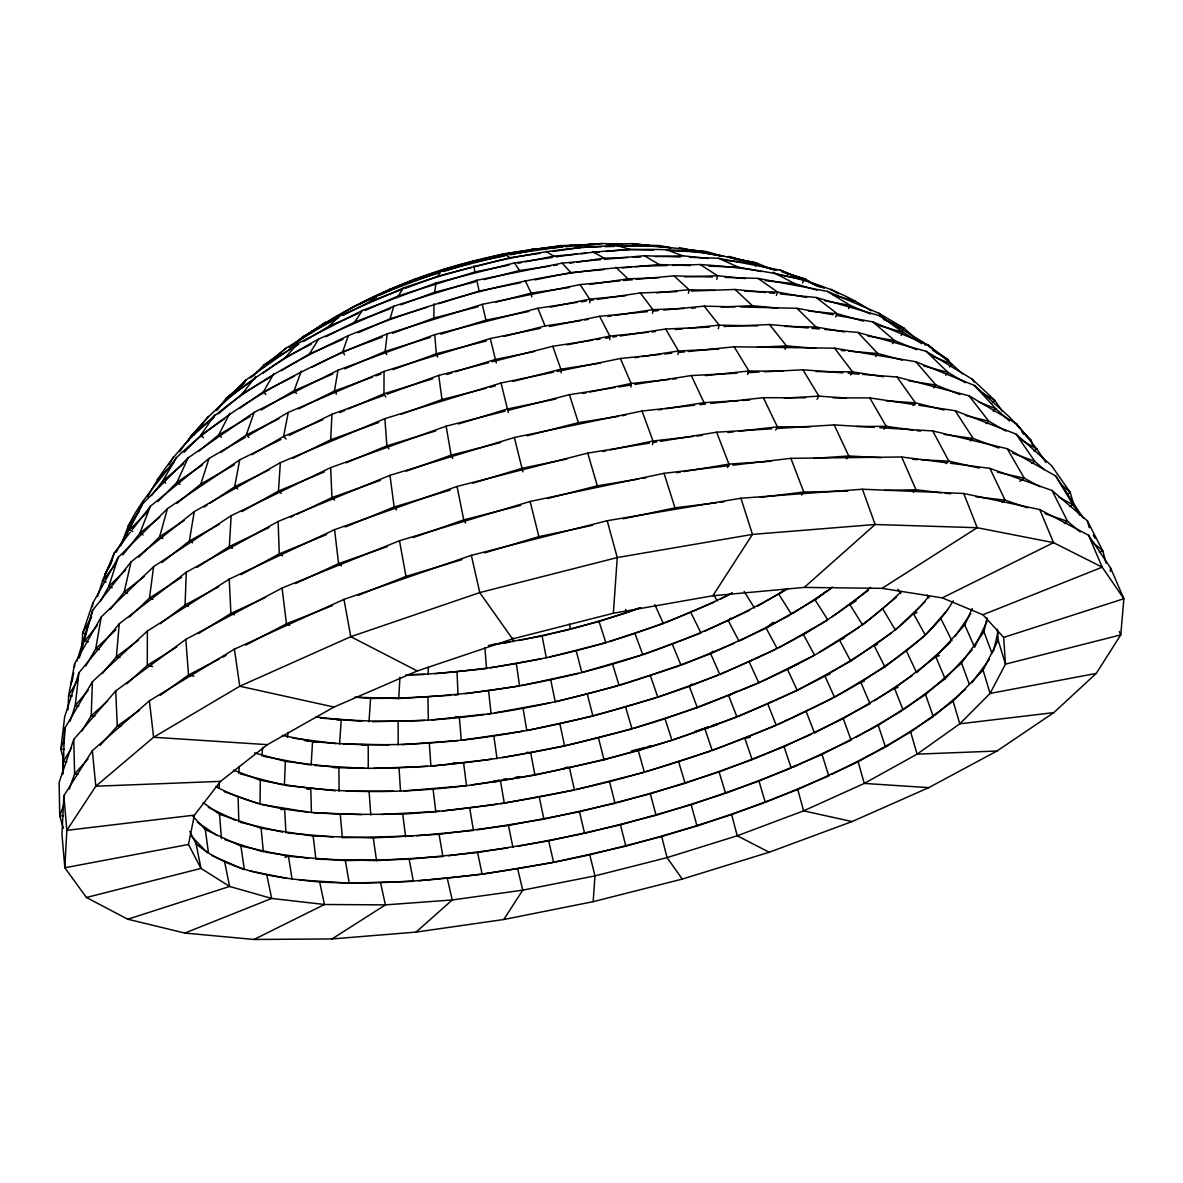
<?xml version="1.0" encoding="UTF-8"?>
<svg xmlns="http://www.w3.org/2000/svg" width="1183" height="1183" viewBox="0 0 1183 1183"><rect width="100%" height="100%" fill="white"/><g stroke="black" fill="none" stroke-linecap="round" stroke-linejoin="round"><path stroke-width="1.5" d="M649.452 443.107L587.714 453.104L457.022 486.45L334.567 529.644L229.221 579.152L147.372 631.057L147.298 665.349L126.788 683.789M540.483 328.327L490.309 338.515L384.046 371.388L383.943 393.791L385.791 396.956M260.053 804.248L260.29 780.159L233.48 770.192M609.792 339.728L609.851 336.09L599.604 316.305L549.43 326.493M147.372 631.057L92.378 681.748L91.224 715.759L81.878 731.079M428.142 674.384L428.379 667.36M694.539 405.251L642.029 411.019L514.354 437.503L389.961 475.329L278.109 521.481L186.293 572.217L185.08 605.045L160.237 623.752M284.408 785.335L285.34 761.379L254.449 752.876M219.151 788.011L219.358 782.747M62.581 774.318L64.784 728.27L92.378 681.748M63.616 753.896L62.669 774.007M64.119 742.909L64.784 728.27M67.949 709.741L68.644 695.56L74.647 663.722L101.22 616.979L153.598 566.657L231.158 515.684L330.663 467.61L446.139 426.176L505.097 411.122M63.838 795.819L61.96 834.399L64.828 867.775L86.448 897.498L127.764 919.221L184.844 933.062L253.99 939.465L331.979 938.947L416.032 932.1L503.795 919.502L593.171 901.668L682.251 879.087L769.187 852.233L852.071 821.564L928.788 787.627L996.958 751.028L1053.816 712.61L1096.242 673.423L1120.774 634.872L1123.85 598.731L1110.556 567.884L1088.537 535.219L1039.768 509.562L963.746 493.488L862.437 489.23L740.928 498.235L607.204 520.712L471.352 555.33L343.972 599.367L234.411 649.171L149.369 700.809L92.348 750.628L63.838 795.819L66.84 830.348L64.828 867.775L188.467 844.47L194.411 815.131L220.556 781.357L267.417 744.654L333.976 707.05L417.288 670.953L512.505 638.909L613.356 613.252L712.846 595.759L804.277 587.419L882.045 588.35L942.26 597.888L982.925 614.761L1003.672 637.4L1005.461 664.151L990.082 693.43L959.812 723.819L917.076 754.148L864.27 783.427L803.627 810.858L737.246 835.775L667.079 857.616L594.975 875.893L522.738 890.163L452.231 899.967L385.421 904.877L324.453 904.492L271.661 898.444L229.606 886.451L200.992 868.411L188.467 844.47M292.6 458.427L330.678 439.81L331.95 414.272L383.617 395.462M74.455 667.301L74.647 663.722M354.723 697.201L398.73 698.532L399.943 677.179M81.893 647.175L82.736 632.92L92.792 603.226L118.211 557.415L167.439 508.675L239.705 459.847L280.889 439.499M231.158 515.684L229.325 546.516L197.088 567.352M311.144 765.253L312.549 741.46L282.279 735.397M553.467 372.216L501.03 382.981L384.874 418.634L280.341 462.671L278.478 491.049L281.243 493.4M1110.319 571.419L1110.556 567.884M92.555 606.761L92.792 603.226M368.992 721.793L370.575 698.399C515.714 698.695 662.569 662.436 787.878 588.572M339.58 744.063L341.192 720.447L335.78 719.501M593.171 901.668L594.975 875.893L589.77 854.806C501.134 873.882 410.501 886.451 319.661 882.03C276.659 877.549 230.567 872.67 196.097 843.878L189.768 831.501M613.356 613.252L617.26 557.563L607.204 520.712M630.85 387.137L631.13 383.484L620.38 358.493L557.089 371.477M104.459 578.413L104.74 574.761L112.015 560.387M238.729 773.445L239.306 766.495M186.293 572.217L119.261 623.766L116.422 656.757L102.285 673.541M652.528 313.332L652.927 309.665L640.328 292.94L597.208 299.388M119.261 623.766L78.906 672.802L75.224 705.674L70.034 721.379M261.768 755.996L262.73 747.36M619.833 280.889L580.084 284.585L482.235 304.342L387.152 333.917L385.126 351.425L386.826 354.649M153.598 566.657L149.487 598.11L129.331 617.112M287.425 737.393L288.105 732.262M400.697 304.859L434.619 292.245L436.024 282.988L514.428 262.937L552.594 257.391M652.454 444.645L653.016 440.993L642.029 411.019M280.341 462.671L194.249 511.618L189.369 541.045L161.849 562.605M101.22 616.979L95.734 648.787L85.797 665.925M577.437 302.345L537.895 308.245L434.723 334.626L338.013 370.205L334.419 391.055L336.563 394.072M688.402 293.325L689.053 289.717L674.029 275.861L636.084 279.38M677.829 354.604L678.495 350.996L665.674 329.022L620.129 335.987M239.705 459.847L234.648 486.76L210.145 503.1M384.046 371.388L288.253 412.409L283.609 436.438L251.772 454.76M192.962 816.359L205.31 829.608L240.903 846.037L288.46 856.315L345.347 860.603L409.141 859.213L477.592 852.529L548.675 840.921L620.484 824.862L691.197 804.765L759.013 781.12L822.037 754.443L878.259 725.342L925.535 694.569L961.557 663.012L983.945 631.781L986.962 617.866M194.249 511.618L131.062 561.895L124.171 592.106L110.256 609.349M716.75 279.321L717.593 275.743L700.144 264.534L672.654 265.421M993.409 651.522L997.801 632.787M131.062 561.895L92.673 610.265L79.335 657.911M73.79 673.053L70.669 685.046L72.828 678.273M76.925 661.046L92.673 610.265M718.273 328.741L719.205 325.177L704.151 306.146L663.796 310.064M167.439 508.675L159.616 536.801L138.751 557.193M358.138 332.748L390.05 318.848L393.791 306.19L476.749 280.297L562.147 263.129L600.55 259.683M755.449 266.412L756.514 262.922L727.368 256.903M97.583 596.498L102.566 580.838L114.322 552.786L130.115 532.439M176.725 503.514L200.829 484.069L209.007 458.472L245.458 437.281M111.039 563.049L114.322 552.786M78.906 672.802L64.666 716.78L60.806 749.283L63.645 759.752M122.766 541.844C131.461 508.971 157.398 484.631 176.444 457.599C236.334 400.756 311.055 363.965 387.152 333.917M118.211 557.415L108.747 586.502L100.673 600.905M64.266 738.813L60.806 749.283L64.503 749.401M141.916 504.49L143.039 501.119M729.275 465.614L664.033 473.318L530.132 501.459L399.499 540.749L282.072 588.01L185.805 639.367L115.727 690.946L73.76 739.449L59.15 782.407L59.741 816.019L63.35 828.218M338.013 370.205L254.182 412.335L246.256 435.019L220.644 452.512M667.153 265.598C557.459 266.486 449.496 294.493 348.334 335.632L342.686 351.735L311.942 367.277M64.503 802.547L59.741 816.019L63.394 815.678M69.25 789.091L74.603 773.948L73.76 739.449M301.236 371.166L294.138 390.641L261.132 409.998M776.359 295.513L777.615 292.097L758.007 278.389L725.149 277.399M747.626 374.434L748.898 370.989L734.155 346.796L688.284 351.514M209.007 458.472L150.418 506.28L139.845 533.252L122.899 554.886M802.518 282.988L803.922 279.587L824.3 288.268M727.53 467.507L728.95 464.12L716.632 432.209L660.336 441.333M784.994 349.236L786.458 345.894L769.571 324.541L724.011 326.508M254.182 412.335L188.082 457.91L176.962 482.353L157.738 501.622M203.106 802.606L219.535 814.259L261.088 828.204L313.155 836.026L373.266 837.948L439.07 834.281L508.468 825.438L579.493 811.804L650.325 793.837L719.116 771.967L784.063 746.71L843.228 718.628L894.555 688.388L935.842 656.816L964.736 624.905L972.204 608.58M986.977 621.533L974.6 647.278L964.736 624.905M188.082 457.91L142.566 503.899L120.681 545.895M589.77 854.806L661.681 836.573L731.641 814.643L797.771 789.519L858.148 761.778L910.673 732.055L953.099 701.194L983.073 670.155L998.156 640.151L997.328 629.134M116.052 552.402L142.566 503.899M229.783 413.37L218.692 434.886L199.084 451.048M775.693 430.094L777.364 426.841L763.346 397.695L710.835 403.462M835.582 317.014L837.268 313.746L863.309 321.111M848.551 308.689L850.296 305.436L870.422 313.939M104.74 574.761L110.936 563.537M147.712 496.816C188.836 418.043 270.803 372.201 348.334 335.632M169.036 464.83L173.354 457.037M188.186 441.052L190.877 436.231L203.461 423.366M91.697 616.905L82.736 632.92L86.285 633.822M273.864 373.517L263.425 391.824L239.528 408.431M405.192 288.371L438.08 276.083L440.771 271.439L505.895 254.774L570.945 245.369L581.548 247.321L601.496 246.759M77.664 679.959L68.644 695.56L72.252 696.033M817.024 399.322L818.873 396.142L802.932 369.791L764.499 371.773M176.444 457.599L162.648 481.037L151.424 495.603M71.586 747.937L63.157 761.734L66.825 761.763M281.258 370.708L309.414 353.968L318.611 339.063L393.791 306.19M850.592 374.937L852.544 371.846L883.39 376.741M503.795 919.502L522.738 890.163L517.681 868.899M712.846 595.759L752.462 534.405L740.928 498.235M325.813 336.756L354.915 321.894L362.353 310.464L436.024 282.988M365.163 310.434L398.301 295.913L403.521 287.927C497.629 255.646 599.589 234.855 698.872 251.402M215.957 786.591C272.652 817.128 340.157 814.569 402.723 814.081C472.549 809.897 541.666 798.333 609.556 781.652C696.861 758.687 782.569 727.811 860.825 682.325C894.585 659.33 931.923 637.001 953.202 600.905M875.819 356.586L877.845 353.54L902.422 360.164M214.67 414.878L200.696 435.418L184.06 452.305M892.618 343.647L894.688 340.63L916.559 349.65M901.904 331.107L903.975 328.105L878.865 313.258L827.301 291.358L758.007 278.389M955.095 636.306L970.696 613.711M901.165 335.395L903.235 332.393L921.794 343.676M801.63 494.967L803.775 492.024L847.93 491.137M971.968 682.695L989.358 659.315M179.565 451.802C213.857 401.525 266.219 367.987 318.611 339.063M193.628 435.329L195.875 432.401M198.123 429.488L208.223 416.327M217.169 409.954L225.983 398.523L244.807 382.656M139.076 511.618L127.853 526.184L131.091 527.825M132.378 529.526L150.418 506.28M218.323 413.813L242.145 393.939L255.705 376.608M113.864 566.42L102.566 580.838L105.997 582.125M846.496 458.841L848.758 455.987L881.527 457.688M97.509 625.156L84.762 640.964L88.326 641.822M883.878 429.133L886.215 426.324L913.394 430.124M88.163 690.31L75.224 705.674L78.877 706.103M929.113 595.892C901.934 631.042 862.303 653.4 824.935 676.084C765.564 707.567 702.628 731.508 638.273 750.599C515.98 783.087 385.983 806.51 260.29 780.159M913.01 405.636L915.405 402.841L944.049 410.013M730.798 618.147L728.417 620.898L739.094 641.304M949.491 366.981L951.901 364.216L962.548 373.828M933.594 387.847L936.004 385.096L959.96 394.56M945.661 375.188L948.056 372.453L965.239 382.701M926.526 633.866L947.642 609.777M88.015 758.924L74.603 773.948L78.27 773.889M100.2 745.26L117.265 726.14L139.535 710.17M262.892 373.192L285.384 357.399L297.909 343.469L362.353 310.464M904.596 709.046L945.099 678.82L972.145 649.911M713.098 651.138L710.643 653.696C585.94 701.844 449.969 733.135 315.92 716.942M216.045 410.501L246.256 379.817L297.909 343.469M233.628 392.726L246.256 379.817M253.546 375.588L263.632 365.296L281.524 352.697M157.206 479.603L173.842 462.701M190.877 436.231L202.145 424.83M147.476 511.884L129.524 529.866L132.792 531.492M333.502 767.678L338.885 767.649C449.525 772.174 559.766 751.693 665.053 718.791C749.223 688.979 836.529 655.086 901.328 591.515M125.709 569.925L108.747 586.502L112.178 587.744M784.181 589.415L778.946 594.517L791.56 614.332M303.469 341.532L328.726 326.404L339.684 315.979L403.521 287.927M925.106 601.674L895.354 630.066L883.11 609.408M115.89 629.785L95.734 648.787L99.328 649.615M992.212 402.93L994.903 400.416L972.027 379.033L926.097 351.307L857.867 332.438L824.758 329.48M691.981 683.996L689.349 686.406C568.993 728.314 440.313 754.207 312.549 741.46L305.229 740.839M993.158 411.24L995.879 408.756L1009.439 420.926M950.614 642.058L916.603 672.713L906.533 651.182M107.638 701.001L91.224 715.759L94.862 716.114M986.045 423.677L988.796 421.222L1005.861 431.07M416.032 932.1L452.231 899.967L447.307 878.422M804.277 587.419L875.139 524.498L977.188 527.707L1053.535 542.657L1102.216 567.175L1123.85 598.731L1003.672 637.4M970.444 440.919L973.18 438.494L998.851 448.017M913.246 492.202L916.012 489.762L941.461 492.734M946.119 463.603L948.87 461.178L979.406 468.084M934.703 715.523L965.579 689.201M870.54 587.419C818.325 633.216 753.364 661.238 689.349 686.406L697.349 707.715L757.12 683.626M773.105 622.273L766.14 628.158L710.643 653.696L719.885 674.621L775.53 649.363M339.684 315.979L285.887 348.231L270.316 361.377L290.841 349.089M225.983 398.523L242.604 384.593M250.485 377.909L285.887 348.231M292.541 345.332L302.316 337.14L318.138 327.647M191.676 436.024L214.108 417.318M864.048 623.914L896.625 597.001M183.676 463.736L162.648 481.037L165.738 483.034M159.705 517.237L139.845 533.252L143.128 534.908M825.024 592.136L815.102 599.914L766.14 628.158L777.172 648.624M830.052 673.999L824.935 676.084L834.503 697.26L884.928 666.931L923.908 636.336M343.351 315.269L370.56 301.295L379.462 294.345L440.771 271.439M144.459 576.21L124.171 592.106L127.631 593.363M138.322 640.254L116.422 656.757L120.001 657.571M832.433 586.975L815.102 599.914L827.819 619.922L778.754 647.737M1033.957 451.122L1036.885 448.963L1045.905 462.494M832.167 616.757L868.381 590.332M160.326 695.249L188.526 675.005L219.535 658.783M752.151 659.922L749.238 662.007L758.821 682.946L814.584 655.175L803.449 634.576L809.497 630.598M1031.783 463.47L1034.8 461.355L1044.338 469.71M288.977 347.447C344.874 305.791 409.954 276.556 477.651 260.364M289.451 347.477L307.506 334.759M310.508 332.645L325.562 322.042M337.569 316.526L340.482 314.471M229.886 396.349L255.395 378.456M738.68 716.262L797.224 690.414L850.71 661.179L890.888 633.171M224.593 418.812L200.696 435.418L203.506 437.725M263.632 365.296L280.401 353.821M1019.79 481.304L1024.301 478.213L1040.02 486.79M202.574 464.86L176.962 482.353L180.023 484.394M184.119 520.461L159.616 536.801L162.884 538.502M204.023 507.182L207.084 505.141M874.518 700.735L912.093 675.715M1002.031 502.213L1005.106 500.172L1027.672 507.832M793.054 613.356L830.525 588.927M856.108 600.831L850.03 604.794L862.629 625.082M181.738 577.274L149.487 598.11L152.903 599.382M845.83 606.761L848.936 604.779M331.979 938.947L385.421 904.877L380.586 882.932M882.045 588.35L977.188 527.707L963.746 493.488M819.227 652.262L859.523 627.02M176.711 647.071L147.298 665.349L152.711 666.547M198.389 633.615L230.907 613.43L265.687 597.326M321.318 325.754L326.064 322.9M329.229 321.007C397 279.543 475.019 254.715 553.925 247.01M359.011 304.401L363.758 301.547M293.99 347.196L298.737 344.357M242.145 393.939L271.868 376.283M250.131 416.46L218.692 434.886L221.458 437.266M757.623 606.199L787.449 588.69M1067.096 494.243L1070.245 492.394L1051.45 465.555L1016.034 434.087L955.184 410.708L918.851 405.266M248.622 435.448L288.253 412.409M855.856 737.423L901.579 711.027M200.829 484.069L234.264 464.83M219.609 524.084L189.369 541.045L192.592 542.79M241.879 511.574L278.478 491.049L324.201 471.973M736.684 691.256L728.684 695.737L737.009 717.002L673.704 739.715M1069.802 506.575L1072.996 504.801L1080.123 515.463M379.566 295.321L415.884 278.626M218.618 586.827L185.08 605.045L188.511 606.376M240.962 574.672L279.292 553.851L326.597 534.568M844.544 637.785L839.693 640.373L850.71 661.179M720.462 599.13L731.759 593.141M302.316 337.14L313.244 331.388M1064.33 523.063L1067.584 521.363L1080.256 531.966M798.688 663.545L787.538 669.401L797.224 690.414M222.803 657.083L226.071 655.382M245.665 645.134L286.463 623.796L332.571 605.504M740.735 640.461L789.919 615.175M311.336 331.698L338.545 317.739M285.384 357.399L311.262 344.194M832.048 774.288L883.908 747.937M294.153 376.283L263.425 391.824L265.894 394.545M278.907 418.738L246.256 435.019L248.918 437.488M298.5 408.963L334.419 391.055L372.408 377.155M253.99 939.465L324.453 904.492L319.661 882.03M942.26 597.888L1053.535 542.657L1039.768 509.562M289.125 435.433L331.95 414.272M269.413 469.755L234.648 486.76L237.561 488.978M916.988 612.454L913.69 614.081L925.357 635.197M777.926 724.543L832.832 698.059M269.059 527.574L229.325 546.516L232.459 548.365M290.574 517.326L293.872 515.744M297.184 514.161L331.95 497.599L380.32 480.372M405.547 675.079C518.538 671.116 630.968 643.315 732.292 593.023M704.314 631.456L749.475 610.384M792.906 767.353L851.124 740.159L843.228 718.628M295.513 583.544L338.575 563.626L387.255 546.62M639.737 749.948L645.593 747.331L631.485 750.924M877.594 644.336L874.267 645.814L884.928 666.931M351.381 307.698L376.253 296.77M328.726 326.404L358.538 313.332M309.414 353.968L343.011 339.344M332.896 373.932L294.138 390.641L296.475 393.481M344.697 368.859L385.126 351.425L430.331 337.406M1099.406 552.298L1102.778 550.834L1087.384 520.86L1052.012 490.472L989.875 468.35L950.26 463.248M753.882 759.013L811.124 734.436M322.722 419.817L283.609 436.438L286.138 439.041M339.728 412.586L344.83 410.412M348.231 408.978L383.943 393.791L432.682 378.782M665.068 622.85L713.867 602.265M346.22 462.79L386.871 445.843L435.773 430.893M733.963 643.419L681.024 665.26L672.358 644.291M345.17 526.982L394.161 507.019L450.176 490.073M184.844 933.062L271.661 898.444L266.885 875.376M982.925 614.761L1102.216 567.175L1088.537 535.219M358.168 595.345L405.976 576.387L461.932 559.648M789.564 768.773L725.593 793.364L719.116 771.967M628.676 612.143L640.742 607.574M436.054 272.977L447.81 268.585L465.629 264.031M370.56 301.295L401.717 289.658M354.915 321.894L390.523 308.645M382.286 337.096L342.686 351.735L344.637 354.856M392.608 333.281L433.939 318.02L478.169 306.708M375.869 375.883L381.044 373.991M393.14 369.569L436.32 353.761L486.243 341M718.17 675.256L657.866 697.305L650.443 675.907M708.247 727.915L704.979 729.098L712.24 750.54L776.255 725.356L767.841 704.077M711.515 726.717L718.037 724.336M387.063 394.22L438.73 375.41L488.609 362.663M330.678 439.81L378.634 422.479M400.904 414.42L441.998 399.558L486.361 388.231M699.996 730.029L708.558 726.954M711.974 725.726L717.105 723.878M406.227 471.159L451.137 455.159L500.631 442.531M616.801 802.843L685.09 783.368L752.196 759.737L744.846 738.34L750.229 737.29M413.34 537.496L463.766 519.884L520.757 505.363M555.389 862.008L625.851 846.17L697.024 826.03L763.597 803.035M488.387 645.548L542.095 636.07L599.086 621.563L640.358 607.722M609.349 641.556L663.382 623.559L654.835 604.676M939.332 655.663L935.842 656.816L945.099 678.82M679.293 665.822L619.153 685.593L612.543 664.092M864.315 681.186L860.825 682.325L870.008 703.737L814.495 732.987L806.229 711.619M633.748 728.344L697.349 707.715M647.352 746.769L650.857 745.645M694.658 731.523L708.676 727.013M712.181 725.889L717.43 724.188M127.764 919.221L229.606 886.451L224.8 862.688M646.11 771.7L710.51 751.101M579.493 811.804L584.594 833.423L656.092 815.294L723.848 793.911M422.908 277.133L438.597 272.208M452.542 267.846L468.231 262.937M409.407 282.19L438.671 273.036M443.832 271.41L473.096 262.242L505.008 255.853M398.301 295.913L474.945 271.942L509.015 265.11M390.05 318.848L426.752 307.403M438.982 303.602L479.174 291.062L520.55 282.737M440.756 334.168L485.947 320.149L528.86 311.454M446.612 374.493L451.832 372.882M455.307 371.802L495.337 359.469L534.701 351.425M458.472 423.958L507.374 409.007L555.803 399.026M472.934 483.182L521.954 468.35L566.834 458.989M484.66 552.845L538.871 536.638L592.609 525.267M572.483 628.824L626.946 612.794L625.585 609.378M641.068 655.175L581.785 672.476L576.239 650.827M656.107 697.807L592.92 716.114L587.345 694.258M471.869 784.876L534.923 775.131L604.04 759.856L671.988 740.321L665.053 718.791M284.985 857.305L288.46 856.315L292.097 879.442M389 289.539L397.414 287.247M898.06 687.456L894.555 688.388L903.147 710.125M481.185 259.461L502.435 254.02L531.611 249.805M483.448 259.476L499.477 255.365M438.08 276.083L471.366 267.565M474.871 266.678L509.903 257.717L540.35 253.295M434.619 292.245L475.285 281.835M484.128 279.572L519.5 270.537L550.065 266.071M495.854 302.183L531.241 293.133L569.555 287.454M504.062 336.445L545.067 325.961L581.03 320.534M492.172 361.761L552.727 346.279L592.816 340.157M489.895 387.329L495.219 385.969M512.964 381.444L560.86 369.2L600.683 363.048M508.675 410.205L569.422 394.693L614.909 387.551M527.145 435.773L578.398 422.686L618.458 416.298M547.463 498.546L597.326 485.829L638.805 478.997M549.844 656.979L605.859 642.724L599.086 621.563M617.378 686.051L555.241 701.844L550.716 679.811M564.468 767.944L567.988 767.042M86.448 897.498L200.992 868.411L196.097 843.878M576.21 789.564L644.365 772.262L638.273 750.599M551.145 247.898L560.801 245.591L594.295 244.704M591.13 716.514L526.805 730.606L523.078 708.292M521.363 685.608L578.221 673.26M518.76 640.535L568.934 629.726M623.057 518.834L674.99 507.832L716.706 502.716M602.753 451.492L606.332 450.738M609.925 449.998L653.016 440.993L693.253 436.423M582.701 393.466L586.295 392.726M589.873 391.987L631.13 383.484L669.179 379.447M566.908 344.859L609.851 336.09L648.136 332.26M550.317 307.107L589.666 299.136L625.807 295.706M517.991 263.306L521.57 262.596M525.163 261.872L553.851 256.119L577.422 254.02M534.938 279.839L570.901 272.593L603.995 269.576M475.255 260.94L478.834 260.216M516.527 252.674L520.106 251.964M510.317 254.789L538.679 249.125L562.28 247.04M518.302 846.274L582.805 833.778M1096.242 673.423L990.082 693.43L983.073 670.155M500.72 803.775L574.465 790.007L569.511 768.063M493.843 781.327L499.285 780.307L493.947 781.105M506.531 778.946L502.908 779.627L506.561 779.153M515.596 777.246L519.219 776.566M502.346 757.608L562.871 746.34M494.612 712.891L549.903 702.82M490.146 667.892L540.897 658.827M418.782 880.773L482.161 874.267L553.629 862.407L548.675 840.921M642.413 478.39L646.007 477.799M676.661 472.742L680.269 472.15M683.878 471.559L728.95 464.12L771.346 461.237M653.075 442.516L656.713 441.924M622.095 415.721L625.748 415.144M658.532 409.909L662.169 409.333M665.807 408.756L704.048 402.649L738.68 400.697M477.06 829.904L542.095 819.479M618.546 386.974L631.278 384.978M634.916 384.416L691.316 375.558L737.053 373.192M635.064 357.724L638.687 357.162M642.295 356.601L678.495 350.996L718.746 349.089M596.454 339.595L600.092 339.048M605.563 338.205L609.201 337.658M612.853 337.096L616.491 336.534M584.624 319.987L588.217 319.44M607.988 316.452L611.581 315.92M615.175 315.373L652.927 309.665L684.247 308.423M581.03 301.798L586.413 301M590.021 300.452L593.615 299.92M589.622 284.482L627.951 278.804L659.049 277.739M463.115 740.07L523.152 731.153M556.232 256.859C620.868 247.232 688.89 244.674 752.151 263.084M553.674 265.539L557.267 265.022M569.851 263.173L573.444 262.656M577.053 262.123L604.025 258.175L627.833 257.465M537.082 249.007L560.801 245.591M552.89 251.476L581.548 247.321M465.23 693.77L517.784 686.258M493.444 782.037L498.738 781.283M492.084 644.617L509.829 642.192M280.948 809.675L284.615 809.187L285.961 832.862M448.298 855.797L507.537 848.019M381.621 814.481L439.396 811.346M443.004 810.902L497.111 804.218M720.343 502.272L723.966 501.829M760.24 497.378L803.775 492.024L790.88 458.339L732.898 465.185M194.411 815.131L66.84 830.348L95.808 786.222L153.613 737.26L239.765 686.229L350.774 636.691L479.766 592.579L617.26 557.563L752.462 534.405L875.139 524.498L862.437 489.23M1053.816 712.61L959.812 723.819L953.099 701.194M432.741 766.052L491.507 759.249M696.905 435.995L702.391 435.374M727.989 432.46L733.475 431.839M738.961 431.218L777.364 426.841L810.577 426.693M699.966 404.66L705.408 404.054M431.928 719.929L483.891 714.325M487.47 713.941L491.049 713.541L488.609 691.02M672.802 379.063L676.425 378.678M705.423 375.603L748.898 370.989L783.457 371.27M620.38 358.493L660.75 354.338M664.432 353.968L671.767 353.214M679.101 352.46L684.617 351.883M444.024 268.97L447.81 268.585M435.433 673.659L486.524 668.543L484.941 647.9M651.774 331.905L655.426 331.536M675.463 329.539L682.754 328.815M688.225 328.268L719.205 325.177L757.564 325.902M599.604 316.305L647.293 311.676M652.794 311.129L658.295 310.597M656.521 292.807L689.053 289.717L714.887 290.412M623.441 280.563L632.476 279.72M340.275 814.54L342.36 837.697L412.926 836.1M416.593 835.76L473.451 830.481L469.74 808.196M604.217 259.358L644.439 255.735L680.58 256.977M622.376 267.905L631.559 267.062M635.241 266.737L659.123 264.548L690.414 265.569M581.06 253.694L586.502 253.221M593.748 252.571L599.189 252.083M606.45 251.447L630.021 249.347L653.563 250.19M557.607 246.7L564.971 246.049M568.653 245.724L602.206 243.535L622.066 244.275M565.903 246.729L571.345 246.256M580.424 245.458L602.206 243.535M404.202 790.88L466.472 785.704L463.647 763.079M307.107 789.283L310.789 788.987L311.454 812.603M401.836 744.684L457.688 740.602M813.741 458.368L848.758 455.987L834.192 424.919L777.246 428.453M398.73 698.532L450.797 695.249M454.39 695.027L457.984 694.805L457.037 672.092M716.632 432.209L771.745 428.793M313.155 836.026L315.891 859.183L376.534 860.603L442.915 856.507L439.07 834.281M742.332 400.49L749.623 400.076M784.255 398.109L818.873 396.142L846.2 398.05M748.04 372.615L759.013 372.053M564.409 768.299L567.81 768.137M757.179 347.284L786.458 345.894L815.708 348.349M665.674 329.022L709.416 327.129M691.611 308.142L695.293 307.994M721.083 306.959L752.403 305.717L777.689 308.112M220.556 781.357L95.808 786.222L92.348 750.628M996.958 751.028L917.076 754.148L910.673 732.055M640.328 292.94L676.765 291.609M691.33 291.062L735.042 289.465L765.697 292.497M373.798 768.388L427.226 766.392M684.661 276.866L717.593 275.743L745.142 278.567M633.334 257.288L640.654 257.066M655.308 256.622L682.783 255.794L707.966 258.486M606.598 244.304L632.033 243.654L648.654 245.428L619.641 246.241M605.134 246.656L614.199 246.404M351.085 883.124L413.355 881.32L409.141 859.213M372.586 721.704L424.756 720.403M884.736 490.398L916.012 489.762L901.668 456.993L790.88 458.339M407.913 674.635L424.46 674.428M653.09 245.739L659.996 245.665L670.879 247.765M856.699 426.471L886.215 426.324L869.801 397.917L833.098 397.843M346.353 791.161L393.303 791.176M763.346 397.695L805.564 397.784M816.181 371.551L852.544 371.846L834.577 348.201L734.155 346.796M343.247 744.107L389.074 744.802M784.965 326.419L816.004 327.011L844.618 331.965M704.151 306.146L735.087 306.87M740.558 306.988L796.987 308.305L833.083 314.767M531.832 248.948L538.679 249.125M453.074 762.813L456.608 762.902M744.403 291.21L777.615 292.097L806.688 297.436M674.029 275.861L712.358 277.014M708.824 266.175L738.266 267.121L761.334 271.513M689.6 257.288L718.51 258.278L780.292 270.123L803.922 279.587L777.305 274.545M636.513 244.807L659.996 245.665M588.912 243.949L597.888 244.275M671.663 250.84L698.828 251.802L720.462 255.972M313.258 812.677L361.806 814.643M912.463 459.3L917.934 459.581M921.572 459.758L948.87 461.178L932.722 430.937L879.812 427.699M314.841 765.475L364.586 768.373M834.192 424.919L874.341 427.359M267.417 744.654L153.613 737.26L149.369 700.809M928.788 787.627L864.27 783.427L858.148 761.778M299.476 879.93L347.418 883.065M886.274 400.83L915.405 402.841L897.069 377.022L862.673 374.375M802.932 369.791L842.754 372.852M848.196 373.266L859.05 374.109M320.386 718.081L361.791 721.246M841.29 350.479L844.943 350.789M848.61 351.1L877.845 353.54L857.867 332.438M120.917 726.451L117.265 726.14L115.727 690.946M356.201 697.171L370.575 698.399M312.549 741.756L317.961 742.214M287.78 833.024L333.266 836.928M769.571 324.541L808.211 327.987M811.893 328.327L819.242 328.978M360.904 744.551L368.224 745.201L368.268 768.595M808.388 311.025L837.268 313.746L816.181 297.495L780.115 293.916M769.305 292.852L774.717 293.384M765.342 280.637L794.71 283.639L817.261 290.205M700.144 264.534C759.131 268.585 820.839 277.088 871.013 310.804M685.741 249.509L707.419 251.831L721.482 255.957M724.159 260.216L751.146 263.114L775.752 270.36M286.227 785.527L335.469 790.776M632.033 243.654L670.702 247.824M685.386 249.421L707.419 251.831M945.099 493.163L950.555 493.799M976.019 496.771L1005.106 500.172L989.875 468.35M285.34 761.379L338.885 767.649L339.122 791.161M292.822 738.088L335.987 743.604M901.668 456.993L946.666 462.79M265.169 852.189L308.645 858.193M917.017 430.642L920.64 431.144M944.197 434.442L973.18 438.494L955.184 410.708M869.801 397.917L915.213 404.719M908.795 380.778L936.004 385.096L915.79 361.717L834.577 348.201M261.827 804.544L307.905 812.026M867.864 335.987L894.688 340.63L872.803 321.865L836.706 315.403M824.862 300.778L850.296 305.436L827.301 291.358M263.528 756.321L309.384 764.928M527.145 752.225L530.753 752.906L534.923 775.131M702.436 252.083L723.804 256.208M731.271 258.057L756.514 262.922L771.745 269.369M249.643 870.865L286.804 878.363M679.293 247.631L698.828 251.802M193.894 676.188L188.526 675.005L185.805 639.367M333.976 707.05L239.765 686.229L234.411 649.171M852.071 821.564L803.627 810.858L797.771 789.519M997.373 472.135L1024.301 478.213L1007.265 448.727L932.722 430.937M240.578 822.407L282.471 832.063M965.52 415.396L988.796 421.222L969.01 395.773L897.069 377.022M240.489 773.904L282.648 784.876M923.494 365.828L948.056 372.453L926.097 351.307M878.939 325.532L903.235 332.393L879.634 315.728L816.181 297.495M615.929 245.31L630.021 249.347M832.876 294.744L855.413 301.31M755.671 264.12L776.817 270.36M786.311 273.465L805.638 279.158L816.447 285.68M782.022 271.913L805.638 279.158M729.246 256.341L751.146 263.114M224.933 839.708L261.606 851.376M1045.018 513.703L1067.584 521.363L1052.012 490.472M455.958 716.395L459.403 717.578L461.296 740.351M224.208 791.575L258.352 803.656M665.6 249.45L682.783 255.794M1012.544 453.089L1034.8 461.355L1016.034 434.087M978.77 401.998L995.879 408.756L974.452 385.451L915.79 361.717M234.308 614.82L230.907 613.43L229.221 579.152M933.387 356.586L951.901 364.216L928.359 345.096L872.803 321.865M732.706 257.924L737.645 260.009M883.849 319.602L903.975 328.105L915.982 338.856M780.292 270.123L803.641 280.06M810.311 282.9L820.322 287.158M211.861 855.472L242.722 869.076M718.51 258.278L738.266 267.121M289.776 625.289L286.463 623.796L282.072 588.01M208.356 807.279L235.624 820.455M417.288 670.953L350.774 636.691L343.972 599.367M769.187 852.233L737.246 835.775L731.641 814.643M773.002 272.194L794.71 283.639M1058.859 497.082L1072.996 504.801L1055.754 476.01L1007.265 448.727M1021.373 440.017L1036.885 448.963L1016.567 423.751L969.01 395.773M592.579 251.565L604.025 258.175M546.028 251.476L553.851 256.119M980.855 392.031L994.903 400.416L1002.031 410.93M644.439 255.735L659.123 264.548M830.703 289.125L838.481 293.842M879.634 315.728L923.213 342.271L948.086 359.647L952.167 365.473M932.618 350.257L948.086 359.647M282.382 555.877L279.292 553.851L278.109 521.481M197.339 822.17L216.918 835.509M505.895 254.774L509.903 257.717M341.473 565.844L338.575 563.626L334.567 529.644M1092.915 542.583L1102.778 550.834L1106.075 563.167M1060.693 484.039L1070.245 492.394L1074.253 506.368M878.865 313.258L884.278 318.064M1025.735 435.536L1031.162 440.416L1032.744 445.473M974.452 385.451L1009.469 417.022L1031.162 440.416M928.359 345.096L937.912 353.687M735.042 289.465L752.403 305.717M615.825 267.24L627.951 278.804M796.987 308.305L816.004 327.011M334.538 500.158L331.95 497.599L330.663 467.61M191.306 836.07L207.365 852.766M562.147 263.129L570.901 272.593M396.453 509.858L394.161 507.019L389.961 475.329M923.213 342.271L925.328 345.244M512.505 638.909L479.766 592.579L471.352 555.33M682.251 879.087L667.079 857.616L661.681 836.573M897.897 589.208L900.869 593.496M972.027 379.033L974.067 382.005M388.926 448.889L386.871 445.843L384.874 418.634M1016.567 423.751L1019.598 428.276M1021.624 431.292L1023.65 434.309M1093.358 535.278L1095.399 538.339L1093.521 535.204M1055.754 476.01L1083.184 518.006M514.428 262.937L519.5 270.537M580.084 284.585L589.666 299.136L589.77 302.774M927.073 595.034L928.98 597.977M744.122 591.367L754.488 608.047M713.63 594.783L717.223 600.846M465.57 523.093L463.766 519.884L457.022 486.45M941.106 619.123L951.975 640.831M690.872 612.602L700.972 633.009L642.813 654.672L634.975 633.615M525.104 280.578L531.241 293.133L531.788 296.785M452.719 458.427L451.137 455.159L446.139 426.176M691.316 375.558L704.048 402.649M1119.355 631.559L1120.774 634.872L1005.461 664.151L998.156 640.151M537.895 308.245L545.067 325.961M437.68 357.148L436.32 353.761L434.723 334.626M983.945 631.781L991.99 653.282M961.557 663.012L969.202 684.011M552.727 346.279L560.86 369.2L561.245 372.822M925.535 694.569L933.298 716.706L885.52 747.124L878.259 725.342M784.063 746.71L791.25 768.122M569.422 394.693L578.398 422.686M664.033 473.318L674.99 507.832M822.037 754.443L828.795 775.944L765.297 802.444L759.013 781.12M678.672 761.867L685.09 783.368M587.714 453.104L597.326 485.829M625.644 707.227L632.018 728.905L564.646 746.015L559.884 723.922M1087.384 520.86L1089.292 527.722M691.197 804.765L697.024 826.03M522.901 471.869L514.354 437.503M650.325 793.837L656.092 815.294M508.32 412.571L501.03 382.981M496.269 362.989L490.309 338.515M569.363 624.018L570.724 629.341M598.48 738L604.04 759.856M609.556 781.652L615.042 803.331L543.899 819.198L539.315 797.238M620.484 824.862L625.851 846.17M530.132 501.459L538.871 536.638M482.235 304.342L485.947 320.149M476.749 280.297L479.174 291.062M477.592 852.529L482.161 874.267M508.468 825.438L512.919 847.309M473.732 265.953L474.945 271.942M542.095 636.07L546.339 657.866M399.499 540.749L405.976 576.387M345.347 860.603L349.251 883.183M500.498 781.031L504.328 803.331M516.365 663.781L519.588 685.992M240.903 846.037L244.349 869.786M373.266 837.948L376.534 860.603M493.858 736.092L497.008 758.614M438.73 375.41L441.998 399.558M205.31 829.608L208.371 852.292M402.723 814.081L405.592 836.78M512.934 638.051L513.392 641.704M433.067 789.105L435.788 811.804M261.088 828.204L263.365 851.937M219.535 814.259L221.443 838.584M369.126 791.871L370.797 815.013M429.34 743.308L430.908 766.259M399.041 768.107L400.534 791.176M473.008 260.733L473.096 262.242M238.108 797.786L238.833 822.008M427.95 697.319L428.35 720.314M398.124 721.734L398.227 744.95M433.91 303.898L433.939 318.02"/></g></svg>
